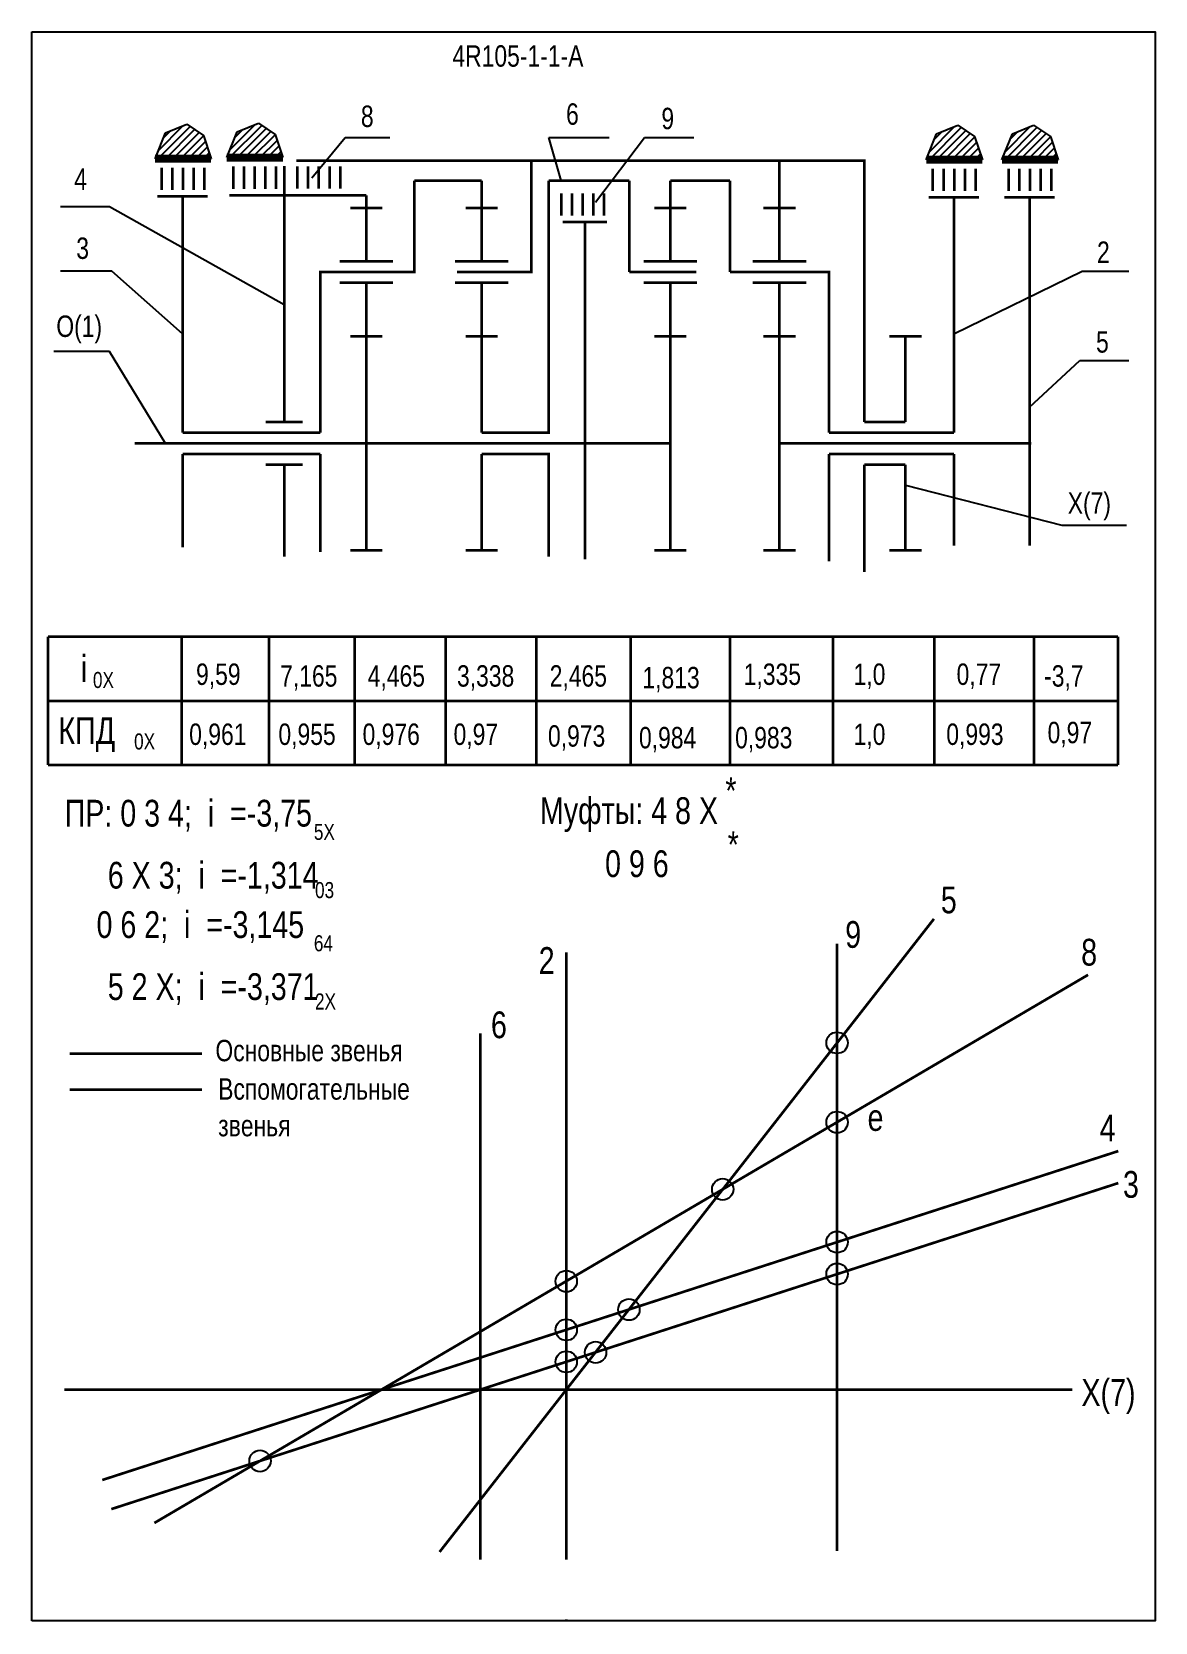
# Model space of a CAD drawing. Extents: x -352 to -142, y 153 to 450.
import ezdxf

# ---------------------------------------------------------------- set-up
doc = ezdxf.new("R2010")
doc.units = 0
doc.header["$LTSCALE"] = 15
doc.linetypes.add('DASHED', pattern=[0.75, 0.5, -0.25])
doc.layers.add('DIM', color=92, linetype='CONTINUOUS')
doc.layers.add('MAIN', color=5, linetype='CONTINUOUS')
doc.styles.add('AMK', font='amk.shx', dxfattribs={"width": 0.8})

msp = doc.modelspace()

# ---------------------------------------------------------------- hatches: boundary and pattern name
at = {"layer": 'DIM'}
h = msp.add_hatch(dxfattribs=at)
h.set_pattern_fill('_USER', color=0, angle=45, style=0, pattern_type=0)
h.set_pattern_definition([(45, (-77.1639, 0.4548), (-0.7071068, 0.7071068), [])])
h.paths.add_polyline_path([(-327.46, 430.97), (-329.4, 426.15), (-318.91, 426.15), (-320.36, 430.48), (-323.47, 432.59)])
h = msp.add_hatch(dxfattribs=at)
h.set_pattern_fill('_USER', color=0, angle=45, style=0, pattern_type=0)
h.set_pattern_definition([(45, (-63.7529, 0.6483), (-0.7071068, 0.7071068), [])])
h.paths.add_polyline_path([(-314.05, 431.17), (-315.99, 426.35), (-305.5, 426.35), (-306.95, 430.67), (-310.06, 432.79)])
h = msp.add_hatch(dxfattribs=at)
h.set_pattern_fill('_USER', color=0, angle=45, style=0, pattern_type=0)
h.set_pattern_definition([(45, (67.0034, 0.2644), (-0.7071068, 0.7071068), [])])
h.paths.add_polyline_path([(-183.29, 430.78), (-185.24, 425.96), (-174.74, 425.96), (-176.19, 430.29), (-179.3, 432.4)])
h = msp.add_hatch(dxfattribs=at)
h.set_pattern_fill('_USER', color=0, angle=45, style=0, pattern_type=0)
h.set_pattern_definition([(45, (81.1609, 0.2644), (-0.7071068, 0.7071068), [])])
h.paths.add_polyline_path([(-169.13, 430.78), (-171.08, 425.96), (-160.58, 425.96), (-162.03, 430.29), (-165.15, 432.4)])

# ---------------------------------------------------------------- linework, layer by layer
at = {"layer": 'DIM', "color": 0}
for p, q in [((-327.46, 430.97), (-323.47, 432.59)), ((-323.47, 432.59), (-320.36, 430.48)), ((-315.99, 426.35), (-314.05, 431.17)), ((-314.05, 431.17), (-310.06, 432.79)), ((-310.06, 432.79), (-306.95, 430.67)), ((-183.29, 430.78), (-179.3, 432.4)), ((-179.3, 432.4), (-176.19, 430.29)), ((-169.13, 430.78), (-165.15, 432.4)), ((-165.15, 432.4), (-162.03, 430.29)), ((-329.4, 426.15), (-327.46, 430.97)), ((-320.36, 430.48), (-318.91, 426.15)), ((-306.95, 430.67), (-305.5, 426.35)), ((-300.11, 422.59), (-293.85, 430.09)), ((-293.85, 430.09), (-285.52, 430.09)), ((-253.5, 422.07), (-255.76, 430.09)), ((-255.76, 430.09), (-244.51, 430.09)), ((-247.04, 418.01), (-237.87, 430.09)), ((-237.87, 430.09), (-228.7, 430.09)), ((-185.24, 425.96), (-183.29, 430.78)), ((-176.19, 430.29), (-174.74, 425.96)), ((-171.08, 425.96), (-169.13, 430.78)), ((-162.03, 430.29), (-160.58, 425.96)), ((-337.9, 417.18), (-347.08, 417.18)), ((-305.25, 398.86), (-337.9, 417.18)), ((-337.47, 405.1), (-347.06, 405.1)), ((-324.23, 393.44), (-337.47, 405.1)), ((-180.06, 393.44), (-156.11, 405.1)), ((-156.11, 405.1), (-147.36, 405.1)), ((-337.88, 390.11), (-348.31, 390.11)), ((-327.46, 372.95), (-337.88, 390.11)), ((-165.91, 379.7), (-156.53, 388.45)), ((-156.53, 388.45), (-147.36, 388.45)), ((-189.11, 365.13), (-159.9, 357.63)), ((-159.9, 357.63), (-147.81, 357.63))]:
    msp.add_line(p, q, dxfattribs=at)
at = {"layer": 'DIM', "color": 0, "const_width": 0.5}
for points in [[(-259.07, 425.8), (-302.98, 425.8)], [(-263.33, 404.95), (-259.07, 404.95), (-259.07, 425.8), (-207.4, 425.8)], [(-212.67, 425.8), (-196.78, 425.8), (-196.78, 376.95)], [(-305.25, 419.33), (-305.25, 424.8)], [(-284.9, 404.95), (-280.93, 404.95), (-280.93, 422.07)], [(-268.33, 422.07), (-280.93, 422.07)], [(-268.33, 374.95), (-255.81, 374.95), (-255.81, 422.07)], [(-240.73, 422.07), (-255.81, 422.07)], [(-240.73, 422.07), (-240.73, 404.95)], [(-233.07, 422.07), (-221.91, 422.07)], [(-221.91, 404.95), (-221.91, 422.07)], [(-324.23, 374.95), (-324.23, 419.14)], [(-289.9, 419.33), (-311.71, 419.33)], [(-305.25, 419.33), (-305.25, 376.95)], [(-180.06, 381.88), (-180.06, 418.95)], [(-165.91, 381.88), (-165.91, 418.95)], [(-249.05, 414.32), (-249.05, 351.3)], [(-294.9, 404.95), (-298.52, 404.95), (-298.52, 374.95)], [(-207.67, 404.95), (-203.4, 404.95), (-203.4, 374.95)], [(-180.06, 374.95), (-180.06, 381.88)], [(-165.91, 372.95), (-165.91, 381.88)], [(-324.23, 374.95), (-298.52, 374.95)], [(-308.73, 376.95), (-301.77, 376.95)], [(-203.4, 374.95), (-180.06, 374.95)], [(-196.78, 376.95), (-189.11, 376.95)], [(-333.23, 372.95), (-259.46, 372.95)], [(-259.46, 372.95), (-233.07, 372.95)], [(-212.67, 372.95), (-165.6, 372.95)], [(-165.91, 353.81), (-165.91, 372.95)], [(-324.23, 370.95), (-298.52, 370.95)], [(-324.23, 370.95), (-324.23, 353.54)], [(-308.73, 368.95), (-301.77, 368.95)], [(-305.25, 351.76), (-305.25, 368.95)], [(-298.52, 370.95), (-298.52, 352.65)], [(-268.33, 370.95), (-255.81, 370.95), (-255.81, 351.75)], [(-203.4, 370.95), (-180.06, 370.95)], [(-203.4, 370.95), (-203.4, 350.88)], [(-196.78, 368.95), (-189.11, 368.95)], [(-196.78, 368.95), (-196.78, 348.88)], [(-180.06, 353.81), (-180.06, 370.95)], [(-349.41, 336.82), (-149.41, 336.82)], [(-349.41, 336.82), (-349.41, 312.82)], [(-349.41, 324.82), (-149.41, 324.82)], [(-349.41, 312.82), (-149.41, 312.82)], [(-276.2, 165.75), (-183.79, 284.07)], [(-201.89, 279.43), (-201.89, 165.92)], [(-252.52, 277.82), (-252.52, 164.31)], [(-329.52, 171.16), (-154.98, 273.61)], [(-345.35, 258.86), (-320.63, 258.86)], [(-339.26, 179.19), (-149.33, 240.67)], [(-337.57, 173.75), (-149.33, 234.69)], [(-346.33, 196.07), (-157.94, 196.07)], [(-252.52, 153.13), (-252.52, 152.87)]]:
    msp.add_lwpolyline(points, dxfattribs=at)
at = {"layer": 'DIM', "color": 0}
for points in [[(-324.41, 336.82, 0.5, 0.5, 0), (-324.41, 312.82, 0.5, 0.5, 0)], [(-308.08, 336.82, 0.5, 0.5, 0), (-308.08, 312.82, 0.5, 0.5, 0)], [(-292.07, 336.82, 0.5, 0.5, 0), (-292.07, 312.82, 0.5, 0.5, 0)], [(-275.09, 336.82, 0.5, 0.5, 0), (-275.09, 312.82, 0.5, 0.5, 0)], [(-258.11, 336.82, 0.5, 0.5, 0), (-258.11, 312.82, 0.5, 0.5, 0)], [(-240.49, 336.82, 0.5, 0.5, 0), (-240.49, 312.82, 0.5, 0.5, 0)], [(-221.91, 336.82, 0.5, 0.5, 0), (-221.91, 312.82, 0.5, 0.5, 0)], [(-202.66, 336.82, 0.5, 0.5, 0), (-202.66, 312.82, 0.5, 0.5, 0)], [(-183.72, 336.82, 0.5, 0.5, 0), (-183.72, 312.82, 0.5, 0.5, 0)], [(-165.11, 336.82, 0.5, 0.5, 0), (-165.11, 312.82, 0.5, 0.5, 0)], [(-149.41, 336.82, 0.5, 0.5, 0), (-149.41, 312.82, 0.5, 0.5, 0)], [(-349.41, 324.82, 0.5, 0.5, 0), (-158.85, 324.82, 0.5, 0.5, 0)]]:
    msp.add_lwpolyline(points, format="xyseb", dxfattribs=at)
at = {"layer": 'DIM', "color": 0, "linetype": 'DASHED', "const_width": 0.5}
msp.add_lwpolyline([(-268.61, 262.66), (-268.61, 164.31)], dxfattribs=at)
at = {"layer": 'DIM', "color": 0, "linetype": 'DASHED'}
msp.add_lwpolyline([(-345.35, 252.15, 0.5, 0.5, 0), (-320.63, 252.15, 0.5, 0.5, 0)], format="xyseb", dxfattribs=at)
at = {"layer": 'DIM', "color": 0}
for centre in [(-201.89, 260.9), (-201.89, 246.07), (-223.27, 233.52), (-201.89, 223.65), (-252.52, 216.35), (-201.89, 217.67), (-240.82, 211.05), (-252.52, 207.26), (-252.52, 201.28), (-247.05, 203.05), (-309.76, 182.75)]:
    msp.add_circle(centre, 2, dxfattribs=at)
at = {"layer": 'MAIN'}
for points in [[(-352.43, 152.87), (-352.43, 449.87)], [(-352.43, 449.87), (-142.43, 449.87), (-142.43, 152.87), (-352.43, 152.87)]]:
    msp.add_lwpolyline(points, dxfattribs=at)
at = {"layer": 'MAIN', "color": 0}
for points, const_width in [([(-329.4, 426.15), (-318.91, 426.15)], 1.5), ([(-315.99, 426.35), (-305.5, 426.35)], 1.5), ([(-212.67, 406.95), (-212.67, 425.8)], 0.5), ([(-185.24, 425.96), (-174.74, 425.96)], 1.5), ([(-171.08, 425.96), (-160.58, 425.96)], 1.5), ([(-320.17, 424.5), (-320.17, 420.31)], 0.5), ([(-306.76, 424.7), (-306.76, 420.5)], 0.5), ([(-294.78, 424.75), (-294.78, 420.55)], 0.5), ([(-268.33, 416.95), (-268.33, 422.07)], 0.5), ([(-233.07, 416.95), (-233.07, 422.07)], 0.5), ([(-176, 424.31), (-176, 420.11)], 0.5), ([(-161.85, 424.31), (-161.85, 420.11)], 0.5), ([(-328.94, 419.14), (-319.53, 419.14)], 0.5), ([(-315.53, 419.33), (-306.12, 419.33)], 0.5), ([(-289.9, 416.95), (-289.9, 419.33)], 0.5), ([(-245.47, 419.68), (-245.47, 415.49)], 0.5), ([(-184.77, 418.95), (-175.36, 418.95)], 0.5), ([(-170.61, 418.95), (-161.2, 418.95)], 0.5), ([(-289.9, 416.95), (-292.9, 416.95)], 0.5), ([(-289.9, 406.95), (-289.9, 416.95)], 0.5), ([(-289.9, 416.95), (-286.9, 416.95)], 0.5), ([(-268.33, 416.95), (-271.33, 416.95)], 0.5), ([(-268.33, 406.95), (-268.33, 416.95)], 0.5), ([(-268.33, 416.95), (-265.33, 416.95)], 0.5), ([(-233.07, 416.95), (-236.07, 416.95)], 0.5), ([(-233.07, 406.95), (-233.07, 416.95)], 0.5), ([(-233.07, 416.95), (-230.07, 416.95)], 0.5), ([(-212.67, 416.95), (-215.67, 416.95)], 0.5), ([(-212.67, 416.95), (-209.67, 416.95)], 0.5), ([(-253.2, 414.32), (-244.91, 414.32)], 0.5), ([(-284.9, 404.95), (-294.9, 404.95)], 0.5), ([(-263.33, 404.95), (-272.93, 404.95)], 0.5), ([(-228.23, 404.95), (-240.73, 404.95)], 0.5), ([(-207.67, 404.95), (-221.91, 404.95)], 0.5), ([(-289.9, 402.95), (-294.9, 402.95)], 0.5), ([(-289.9, 392.95), (-289.9, 402.95), (-284.9, 402.95)], 0.5), ([(-268.33, 402.95), (-273.33, 402.95)], 0.5), ([(-268.33, 392.95), (-268.33, 402.95), (-263.33, 402.95)], 0.5), ([(-233.07, 402.95), (-238.07, 402.95)], 0.5), ([(-233.07, 392.95), (-233.07, 402.95), (-228.07, 402.95)], 0.5), ([(-212.67, 402.95), (-217.67, 402.95)], 0.5), ([(-212.67, 392.95), (-212.67, 402.95), (-207.67, 402.95)], 0.5), ([(-289.9, 392.95), (-292.9, 392.95)], 0.5), ([(-289.9, 372.95), (-289.9, 392.95)], 0.5), ([(-289.9, 392.95), (-286.9, 392.95)], 0.5), ([(-268.33, 392.95), (-271.33, 392.95)], 0.5), ([(-268.33, 374.95), (-268.33, 392.95)], 0.5), ([(-268.33, 392.95), (-265.33, 392.95)], 0.5), ([(-233.07, 392.95), (-236.07, 392.95)], 0.5), ([(-233.07, 372.95), (-233.07, 392.95)], 0.5), ([(-233.07, 392.95), (-230.07, 392.95)], 0.5), ([(-212.67, 392.95), (-215.67, 392.95)], 0.5), ([(-212.67, 372.95), (-212.67, 392.95)], 0.5), ([(-212.67, 392.95), (-209.67, 392.95)], 0.5), ([(-189.11, 392.95), (-192.11, 392.95)], 0.5), ([(-189.11, 376.95), (-189.11, 392.95)], 0.5), ([(-189.11, 392.95), (-186.11, 392.95)], 0.5), ([(-289.9, 372.95), (-289.9, 352.95)], 0.5), ([(-233.07, 372.95), (-233.07, 352.95)], 0.5), ([(-212.67, 372.95), (-212.67, 352.95)], 0.5), ([(-268.33, 370.95), (-268.33, 352.95)], 0.5), ([(-189.11, 368.95), (-189.11, 352.95)], 0.5), ([(-289.9, 352.95), (-292.9, 352.95)], 0.5), ([(-289.9, 352.95), (-286.9, 352.95)], 0.5), ([(-268.33, 352.95), (-271.33, 352.95)], 0.5), ([(-268.33, 352.95), (-265.33, 352.95)], 0.5), ([(-233.07, 352.95), (-236.07, 352.95)], 0.5), ([(-233.07, 352.95), (-230.07, 352.95)], 0.5), ([(-212.67, 352.95), (-215.67, 352.95)], 0.5), ([(-212.67, 352.95), (-209.67, 352.95)], 0.5), ([(-189.11, 352.95), (-192.11, 352.95)], 0.5), ([(-189.11, 352.95), (-186.11, 352.95)], 0.5)]:
    msp.add_lwpolyline(points, dxfattribs=dict(at, const_width=const_width))
for points in [[(-328.17, 424.5, 0.5, 0.5, 0), (-328.17, 420.31, 0.5, 0.5, 0)], [(-326.17, 424.5, 0.5, 0.5, 0), (-326.17, 420.31, 0.5, 0.5, 0)], [(-324.17, 424.5, 0.5, 0.5, 0), (-324.17, 420.31, 0.5, 0.5, 0)], [(-322.17, 424.5, 0.5, 0.5, 0), (-322.17, 420.31, 0.5, 0.5, 0)], [(-314.76, 424.7, 0.5, 0.5, 0), (-314.76, 420.5, 0.5, 0.5, 0)], [(-312.76, 424.7, 0.5, 0.5, 0), (-312.76, 420.5, 0.5, 0.5, 0)], [(-310.76, 424.7, 0.5, 0.5, 0), (-310.76, 420.5, 0.5, 0.5, 0)], [(-308.76, 424.7, 0.5, 0.5, 0), (-308.76, 420.5, 0.5, 0.5, 0)], [(-302.78, 424.75, 0.5, 0.5, 0), (-302.78, 420.55, 0.5, 0.5, 0)], [(-300.78, 424.75, 0.5, 0.5, 0), (-300.78, 420.55, 0.5, 0.5, 0)], [(-298.78, 424.75, 0.5, 0.5, 0), (-298.78, 420.55, 0.5, 0.5, 0)], [(-296.78, 424.75, 0.5, 0.5, 0), (-296.78, 420.55, 0.5, 0.5, 0)], [(-184, 424.31, 0.5, 0.5, 0), (-184, 420.11, 0.5, 0.5, 0)], [(-182, 424.31, 0.5, 0.5, 0), (-182, 420.11, 0.5, 0.5, 0)], [(-180, 424.31, 0.5, 0.5, 0), (-180, 420.11, 0.5, 0.5, 0)], [(-178, 424.31, 0.5, 0.5, 0), (-178, 420.11, 0.5, 0.5, 0)], [(-169.85, 424.31, 0.5, 0.5, 0), (-169.85, 420.11, 0.5, 0.5, 0)], [(-167.85, 424.31, 0.5, 0.5, 0), (-167.85, 420.11, 0.5, 0.5, 0)], [(-165.85, 424.31, 0.5, 0.5, 0), (-165.85, 420.11, 0.5, 0.5, 0)], [(-163.85, 424.31, 0.5, 0.5, 0), (-163.85, 420.11, 0.5, 0.5, 0)], [(-253.47, 419.68, 0.5, 0.5, 0), (-253.47, 415.49, 0.5, 0.5, 0)], [(-251.47, 419.68, 0.5, 0.5, 0), (-251.47, 415.49, 0.5, 0.5, 0)], [(-249.47, 419.68, 0.5, 0.5, 0), (-249.47, 415.49, 0.5, 0.5, 0)], [(-247.47, 419.68, 0.5, 0.5, 0), (-247.47, 415.49, 0.5, 0.5, 0)], [(-284.9, 406.95, 0.5, 0.5, 0), (-294.9, 406.95, 0.5, 0.5, 0)], [(-263.33, 406.95, 0.5, 0.5, 0), (-273.33, 406.95, 0.5, 0.5, 0)], [(-228.07, 406.95, 0.5, 0.5, 0), (-238.07, 406.95, 0.5, 0.5, 0)], [(-207.67, 406.95, 0.5, 0.5, 0), (-217.67, 406.95, 0.5, 0.5, 0)]]:
    msp.add_lwpolyline(points, format="xyseb", dxfattribs=at)

# ---------------------------------------------------------------- texts
at = {"layer": 'DIM', "color": 0, "style": 'AMK', "width": 0.8}
for s, height, p in [('4R105-1-1-A', 4, (-273.81, 443.35)), ('8', 4, (-290.91, 432.08)), ('6', 4, (-252.56, 432.5)), ('9', 4, (-234.74, 431.67)), ('4', 4, (-344.5, 420.33)), ('3', 4, (-344.12, 407.42)), ('2', 4, (-153.31, 406.68)), ('O(1)', 4, (-347.85, 392.84)), ('5', 4, (-153.49, 389.91)), ('X(7)', 4, (-158.78, 359.78)), ('i  ', 5, (-343.27, 328.35)), ('0X', 3, (-341, 327.22)), ('9,59', 4, (-321.73, 327.8)), ('7,165', 4, (-306.01, 327.48)), ('4,465', 4, (-289.64, 327.48)), ('3,338', 4, (-272.95, 327.48)), ('2,465', 4, (-255.62, 327.48)), ('1,813', 4, (-238.29, 327.16)), ('1,335', 4, (-219.35, 327.8)), ('1,0', 4, (-198.81, 327.8)), ('0,77', 4, (-179.56, 327.8)), ('-3,7', 4, (-163.19, 327.48)), ('КПД', 5, (-347.45, 316.73)), ('0X', 3, (-333.31, 315.73)), ('0,961', 4, (-323.01, 316.58)), ('0,955', 4, (-306.33, 316.58)), ('0,976', 4, (-290.6, 316.58)), ('0,97', 4, (-273.59, 316.58)), ('0,973', 4, (-255.94, 316.26)), ('0,984', 4, (-238.93, 315.94)), ('0,983', 4, (-220.96, 315.94)), ('1,0', 4, (-198.81, 316.58)), ('0,993', 4, (-181.48, 316.58)), ('0,97', 4, (-162.55, 316.9)), ('*', 5, (-222.78, 305.53)), (' ПР: 0 3 4;  i  =-3,75', 5, (-347.76, 301.32)), ('Муфты: 4 8 X', 5, (-257.44, 301.8)), ('5X', 3, (-299.7, 298.83)), ('*', 5, (-222.35, 295.45)), ('    6 X 3;  i  =-1,314', 5, (-344.17, 289.73)), ('       0 9 6', 5, (-255.67, 291.88)), ('03', 3, (-299.49, 287.95)), ('5', 5, (-182.5, 285.11)), ('     0 6 2;  i  =-3,145', 5, (-347.76, 280.5)), ('9', 5, (-200.38, 278.66)), ('64', 3, (-299.7, 278.01)), ('8', 5, (-156.27, 275.34)), ('2', 5, (-257.67, 273.79)), ('    5 2 X;  i  =-3,371', 5, (-344.17, 268.91)), ('2X', 3, (-299.49, 267.13)), ('6', 5, (-266.6, 261.77)), ('Основные звенья', 4, (-318.11, 257.46)), ('Вспомогательные ', 4, (-317.59, 250.28)), ('e', 5, (-196.2, 244.44)), ('4', 5, (-152.8, 242.48)), ('звенья', 4, (-317.59, 243.43)), ('3', 5, (-148.45, 231.94)), ('X(7)', 5, (-156.22, 193.04))]:
    msp.add_text(s, height=height, dxfattribs=at).set_placement(p)

doc.saveas('drawing.dxf')
